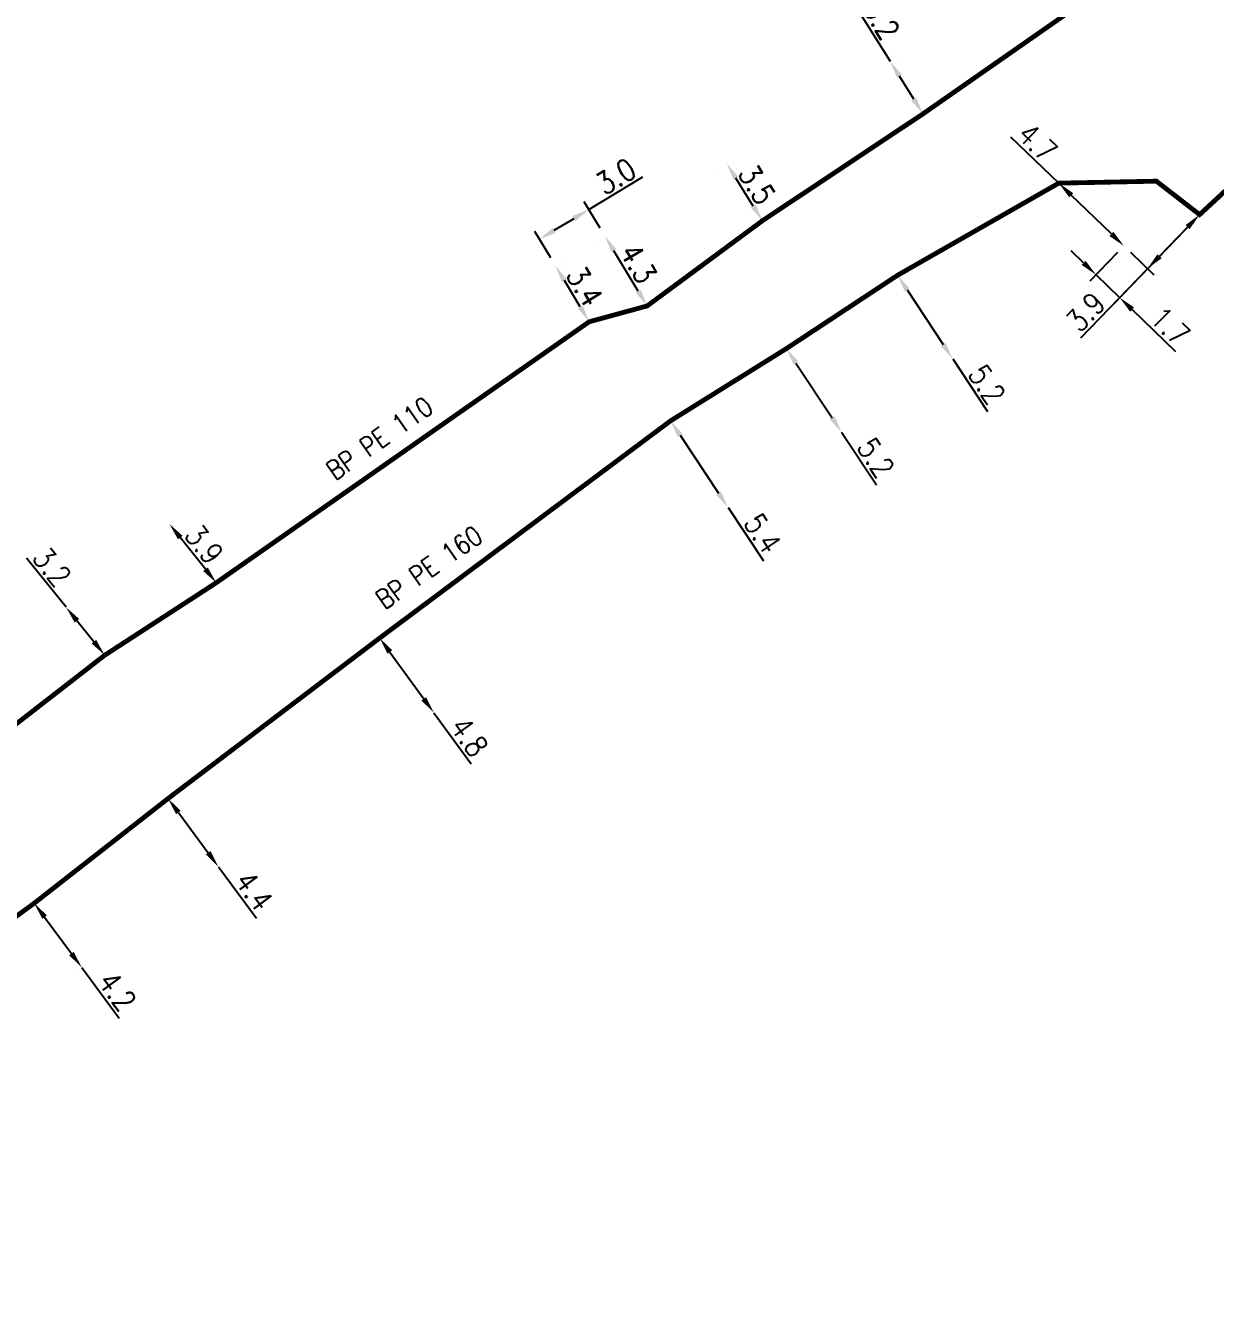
# Model space of a CAD drawing. Header units: millimetres. Extents: x 184998 to 186003, y 126995 to 128002.
# Drawn here: x 185747.8 to 185809.5, y 127831.2 to 127897.9 of the extents above; entities that cross this region are included whole.
import ezdxf
from ezdxf.enums import TextEntityAlignment as Align

# ---------------------------------------------------------------- set-up
doc = ezdxf.new("R2010")
doc.units = ezdxf.units.MM
doc.header["$PDMODE"] = 34
doc.linetypes.add('L_25_PE', pattern=[2000, 1000, 1000])
doc.layers.get('DEFPOINTS').update_dxf_attribs({"linetype": 'CONTINUOUS'})
doc.layers.add('L_150', color=1, linetype='CONTINUOUS')
doc.styles.get("Standard").update_dxf_attribs({"font": 'romans.shx', "width": 0.85})
doc.dimstyles.get("Standard").update_dxf_attribs({"dimtxt": 1.5, "dimasz": 1.2, "dimexe": 0.625, "dimexo": 0.625, "dimgap": 0.25, "dimtad": 1, "dimdec": 1, "dimzin": 0, "dimdsep": 46, "dimtxsty": 'Standard', "dimcen": -0.5, "dimadec": 0, "dimazin": 0, "dimtfac": 1, "dimtdec": 1, "dimtmove": 0, "dimatfit": 3, "dimfxl": 0, "dimtolj": 1, "dimtzin": 0, "dimarcsym": 0})

# ---------------------------------------------------------------- blocks, each defined once
blk = doc.blocks.new('*D396')
at = {"layer": 'DEFPOINTS', "color": 0, "linetype": 'Continuous', "transparency": 16777216}
for p in [(185792.664, 127896.054), (185792.664, 127896.054), (185794.358, 127893.338)]:
    blk.add_point(p, dxfattribs=at)
at = {"layer": 'L_150', "color": 0, "linetype": 'Continuous', "lineweight": -2, "transparency": 16777216}
for p, q in [((185792.664, 127896.054), (185790.93, 127898.836)), ((185793.062, 127896.302), (185793.062, 127896.302)), ((185793.881, 127894.102), (185793.141, 127895.29)), ((185794.755, 127893.586), (185794.755, 127893.586))]:
    blk.add_line(p, q, dxfattribs=at)
at = {"layer": 'L_150', "color": 0, "linetype": 'Continuous', "transparency": 16777216}
for points in [[(185793.268, 127895.369), (185793.013, 127895.211), (185792.664, 127896.054)], [(185794.009, 127894.181), (185793.754, 127894.023), (185794.358, 127893.338)]]:
    blk.add_solid(points, dxfattribs=at)
at = {"layer": 'L_150', "color": 0, "linetype": 'Continuous', "transparency": 16777216, "insert": (185792.195, 127898.223), "char_height": 1.125, "attachment_point": 5, "rotation": 301.94829}
blk.add_mtext('\\A1;3.2', dxfattribs=at)
blk = doc.blocks.new('*D397')
at = {"layer": 'DEFPOINTS', "color": 0, "linetype": 'Continuous', "transparency": 16777216}
for p in [(185784.171, 127890.757), (185784.171, 127890.757), (185786.023, 127887.787)]:
    blk.add_point(p, dxfattribs=at)
at = {"layer": 'L_150', "color": 0, "linetype": 'Continuous', "lineweight": -2, "transparency": 16777216}
for p, q in [((185783.773, 127890.509), (185783.773, 127890.509)), ((185785.546, 127888.551), (185784.647, 127889.993))]:
    blk.add_line(p, q, dxfattribs=at)
at = {"layer": 'L_150', "color": 0, "linetype": 'Continuous', "transparency": 16777216}
for points in [[(185784.774, 127890.072), (185784.52, 127889.914), (185784.171, 127890.757)], [(185785.674, 127888.63), (185785.419, 127888.471), (185786.023, 127887.787)]]:
    blk.add_solid(points, dxfattribs=at)
at = {"layer": 'L_150', "color": 0, "linetype": 'Continuous', "transparency": 16777216, "insert": (185785.733, 127889.669), "char_height": 1.125, "attachment_point": 5, "rotation": 301.94829}
blk.add_mtext('\\A1;3.5', dxfattribs=at)
blk = doc.blocks.new('*D398')
at = {"layer": 'DEFPOINTS', "color": 0, "linetype": 'Continuous', "transparency": 16777216}
for p in [(185777.842, 127887), (185777.842, 127887), (185780.037, 127883.36)]:
    blk.add_point(p, dxfattribs=at)
at = {"layer": 'L_150', "color": 0, "linetype": 'Continuous', "lineweight": -2, "transparency": 16777216}
for p, q in [((185777.441, 127886.758), (185777.441, 127886.758)), ((185779.572, 127884.131), (185778.307, 127886.229)), ((185779.636, 127883.118), (185779.636, 127883.118))]:
    blk.add_line(p, q, dxfattribs=at)
at = {"layer": 'L_150', "color": 0, "linetype": 'Continuous', "transparency": 16777216}
for points in [[(185778.436, 127886.307), (185778.179, 127886.152), (185777.842, 127887)], [(185779.701, 127884.209), (185779.444, 127884.054), (185780.037, 127883.36)]]:
    blk.add_solid(points, dxfattribs=at)
at = {"layer": 'L_150', "color": 0, "linetype": 'Continuous', "transparency": 16777216, "insert": (185779.582, 127885.568), "char_height": 1.125, "attachment_point": 5, "rotation": 301.09024}
blk.add_mtext('\\A1;4.3', dxfattribs=at)
blk = doc.blocks.new('*D399')
at = {"layer": 'DEFPOINTS', "color": 0, "linetype": 'Continuous', "transparency": 16777216}
for p in [(185777.014, 127888.374), (185777.842, 127887), (185775.273, 127885.451)]:
    blk.add_point(p, dxfattribs=at)
at = {"layer": 'L_150', "color": 0, "linetype": 'Continuous', "lineweight": -2, "transparency": 16777216}
for p, q in [((185777.014, 127888.374), (185779.821, 127890.067)), ((185777.6, 127887.401), (185776.772, 127888.776)), ((185775.215, 127887.29), (185776.243, 127887.909)), ((185775.031, 127885.852), (185774.203, 127887.226))]:
    blk.add_line(p, q, dxfattribs=at)
at = {"layer": 'L_150', "color": 0, "linetype": 'Continuous', "transparency": 16777216}
for points in [[(185776.166, 127888.038), (185776.321, 127887.781), (185777.014, 127888.374)], [(185775.138, 127887.418), (185775.293, 127887.161), (185774.445, 127886.825)]]:
    blk.add_solid(points, dxfattribs=at)
at = {"layer": 'L_150', "color": 0, "linetype": 'Continuous', "transparency": 16777216, "insert": (185778.416, 127890.095), "char_height": 1.125, "attachment_point": 5, "rotation": 31.09024}
blk.add_mtext('\\A1;3.0', dxfattribs=at)
blk = doc.blocks.new('*D400')
at = {"layer": 'DEFPOINTS', "color": 0, "linetype": 'Continuous', "transparency": 16777216}
for p in [(185775.273, 127885.451), (185775.273, 127885.451), (185777.029, 127882.539)]:
    blk.add_point(p, dxfattribs=at)
at = {"layer": 'L_150', "color": 0, "linetype": 'Continuous', "lineweight": -2, "transparency": 16777216}
for p, q in [((185775.675, 127885.693), (185775.675, 127885.693)), ((185776.564, 127883.31), (185775.738, 127884.68)), ((185777.43, 127882.781), (185777.43, 127882.781))]:
    blk.add_line(p, q, dxfattribs=at)
at = {"layer": 'L_150', "color": 0, "linetype": 'Continuous', "transparency": 16777216}
for points in [[(185775.867, 127884.758), (185775.61, 127884.603), (185775.273, 127885.451)], [(185776.693, 127883.387), (185776.436, 127883.232), (185777.029, 127882.539)]]:
    blk.add_solid(points, dxfattribs=at)
at = {"layer": 'L_150', "color": 0, "linetype": 'Continuous', "transparency": 16777216, "insert": (185776.793, 127884.382), "char_height": 1.125, "attachment_point": 5, "rotation": 301.09024}
blk.add_mtext('\\A1;3.4', dxfattribs=at)
blk = doc.blocks.new('*D401')
at = {"layer": 'DEFPOINTS', "color": 0, "linetype": 'Continuous', "transparency": 16777216}
for p in [(185755.237, 127872.032), (185755.237, 127872.032), (185757.665, 127868.98)]:
    blk.add_point(p, dxfattribs=at)
at = {"layer": 'L_150', "color": 0, "linetype": 'Continuous', "lineweight": -2, "transparency": 16777216}
blk.add_line((185757.105, 127869.684), (185755.798, 127871.328), dxfattribs=at)
at = {"layer": 'L_150', "color": 0, "linetype": 'Continuous', "transparency": 16777216}
for points in [[(185755.915, 127871.421), (185755.68, 127871.234), (185755.237, 127872.032)], [(185757.223, 127869.778), (185756.988, 127869.591), (185757.665, 127868.98)]]:
    blk.add_solid(points, dxfattribs=at)
at = {"layer": 'L_150', "color": 0, "linetype": 'Continuous', "transparency": 16777216, "insert": (185757.038, 127870.973), "char_height": 1.125, "attachment_point": 5, "rotation": 308.50275}
blk.add_mtext('\\A1;3.9', dxfattribs=at)
blk = doc.blocks.new('*D402')
at = {"layer": 'DEFPOINTS', "color": 0, "linetype": 'Continuous', "transparency": 16777216}
for p in [(185749.867, 127867.708), (185749.867, 127867.708), (185751.879, 127865.219)]:
    blk.add_point(p, dxfattribs=at)
at = {"layer": 'L_150', "color": 0, "linetype": 'Continuous', "lineweight": -2, "transparency": 16777216}
for p, q in [((185749.867, 127867.708), (185747.806, 127870.258)), ((185751.313, 127865.919), (185750.433, 127867.008))]:
    blk.add_line(p, q, dxfattribs=at)
at = {"layer": 'L_150', "color": 0, "linetype": 'Continuous', "transparency": 16777216}
for points in [[(185750.549, 127867.102), (185750.316, 127866.914), (185749.867, 127867.708)], [(185751.43, 127866.014), (185751.196, 127865.825), (185751.879, 127865.219)]]:
    blk.add_solid(points, dxfattribs=at)
at = {"layer": 'L_150', "color": 0, "linetype": 'Continuous', "transparency": 16777216, "insert": (185749.137, 127869.804), "char_height": 1.125, "attachment_point": 5, "rotation": 308.95153}
blk.add_mtext('\\A1;3.2', dxfattribs=at)
blk = doc.blocks.new('*D403')
at = {"layer": 'DEFPOINTS', "color": 0, "linetype": 'Continuous', "transparency": 16777216}
for p in [(185801.407, 127889.739), (185804.791, 127886.476), (185804.791, 127886.476)]:
    blk.add_point(p, dxfattribs=at)
at = {"layer": 'L_150', "color": 0, "linetype": 'Continuous', "lineweight": -2, "transparency": 16777216}
for p, q in [((185801.407, 127889.739), (185798.922, 127892.135)), ((185804.143, 127887.101), (185802.055, 127889.114))]:
    blk.add_line(p, q, dxfattribs=at)
at = {"layer": 'L_150', "color": 0, "linetype": 'Continuous', "transparency": 16777216}
for points in [[(185802.159, 127889.222), (185801.951, 127889.006), (185801.407, 127889.739)], [(185804.247, 127887.209), (185804.039, 127886.993), (185804.791, 127886.476)]]:
    blk.add_solid(points, dxfattribs=at)
at = {"layer": 'L_150', "color": 0, "linetype": 'Continuous', "transparency": 16777216, "insert": (185800.299, 127891.849), "char_height": 1.125, "attachment_point": 5, "rotation": 316.04144}
blk.add_mtext('\\A1;4.7', dxfattribs=at)
blk = doc.blocks.new('*D404')
at = {"layer": 'DEFPOINTS', "color": 0, "linetype": 'Continuous', "transparency": 16777216}
for p in [(185808.721, 127888.104), (185804.791, 127886.476), (185803.345, 127884.977)]:
    blk.add_point(p, dxfattribs=at)
at = {"layer": 'L_150', "color": 0, "linetype": 'Continuous', "lineweight": -2, "transparency": 16777216}
for p, q in [((185808.396, 127887.766), (185804.243, 127883.459)), ((185802.697, 127885.601), (185802.049, 127886.226)), ((185804.465, 127886.139), (185803.019, 127884.639)), ((185803.345, 127884.977), (185804.568, 127883.797)), ((185805.216, 127883.172), (185807.478, 127880.991))]:
    blk.add_line(p, q, dxfattribs=at)
at = {"layer": 'L_150', "color": 0, "linetype": 'Continuous', "transparency": 16777216}
for points in [[(185802.801, 127885.709), (185802.593, 127885.493), (185803.345, 127884.977)], [(185805.32, 127883.28), (185805.112, 127883.064), (185804.568, 127883.797)]]:
    blk.add_solid(points, dxfattribs=at)
at = {"layer": 'L_150', "color": 0, "linetype": 'Continuous', "transparency": 16777216, "insert": (185807.191, 127882.309), "char_height": 1.125, "attachment_point": 5, "rotation": 316.04144}
blk.add_mtext('\\A1;1.7', dxfattribs=at)
blk = doc.blocks.new('*D405')
at = {"layer": 'DEFPOINTS', "color": 0, "linetype": 'Continuous', "transparency": 16777216}
for p in [(185808.721, 127888.104), (185804.791, 127886.476), (185806.014, 127885.296)]:
    blk.add_point(p, dxfattribs=at)
at = {"layer": 'L_150', "color": 0, "linetype": 'Continuous', "lineweight": -2, "transparency": 16777216}
for p, q in [((185808.097, 127887.456), (185806.639, 127885.944)), ((185805.128, 127886.151), (185806.352, 127884.971)), ((185806.014, 127885.296), (185802.536, 127881.689))]:
    blk.add_line(p, q, dxfattribs=at)
at = {"layer": 'L_150', "color": 0, "linetype": 'Continuous', "transparency": 16777216}
for points in [[(185807.989, 127887.56), (185808.205, 127887.352), (185808.721, 127888.104)], [(185806.531, 127886.048), (185806.747, 127885.84), (185806.014, 127885.296)]]:
    blk.add_solid(points, dxfattribs=at)
at = {"layer": 'L_150', "color": 0, "linetype": 'Continuous', "transparency": 16777216, "insert": (185802.805, 127883.049), "char_height": 1.125, "attachment_point": 5, "rotation": 46.04144}
blk.add_mtext('\\A1;3.9', dxfattribs=at)
blk = doc.blocks.new('*D406')
at = {"layer": 'DEFPOINTS', "color": 0, "linetype": 'Continuous', "transparency": 16777216}
for p in [(185793.037, 127884.953), (185795.9, 127880.612), (185795.9, 127880.612)]:
    blk.add_point(p, dxfattribs=at)
at = {"layer": 'L_150', "color": 0, "linetype": 'Continuous', "lineweight": -2, "transparency": 16777216}
for p, q in [((185793.532, 127884.202), (185795.404, 127881.364)), ((185795.9, 127880.612), (185797.705, 127877.875))]:
    blk.add_line(p, q, dxfattribs=at)
at = {"layer": 'L_150', "color": 0, "linetype": 'Continuous', "transparency": 16777216}
for points in [[(185793.657, 127884.284), (185793.407, 127884.119), (185793.037, 127884.953)], [(185795.529, 127881.446), (185795.279, 127881.281), (185795.9, 127880.612)]]:
    blk.add_solid(points, dxfattribs=at)
at = {"layer": 'L_150', "color": 0, "linetype": 'Continuous', "transparency": 16777216, "insert": (185797.676, 127879.281), "char_height": 1.125, "attachment_point": 5, "rotation": 303.40613}
blk.add_mtext('\\A1;5.2', dxfattribs=at)
blk = doc.blocks.new('*D407')
at = {"layer": 'DEFPOINTS', "color": 0, "linetype": 'Continuous', "transparency": 16777216}
for p in [(185787.267, 127881.145), (185790.132, 127876.805), (185790.132, 127876.805)]:
    blk.add_point(p, dxfattribs=at)
at = {"layer": 'L_150', "color": 0, "linetype": 'Continuous', "lineweight": -2, "transparency": 16777216}
for p, q in [((185787.763, 127880.394), (185789.636, 127877.556)), ((185790.132, 127876.805), (185791.938, 127874.069))]:
    blk.add_line(p, q, dxfattribs=at)
at = {"layer": 'L_150', "color": 0, "linetype": 'Continuous', "transparency": 16777216}
for points in [[(185787.888, 127880.476), (185787.638, 127880.311), (185787.267, 127881.145)], [(185789.761, 127877.639), (185789.511, 127877.474), (185790.132, 127876.805)]]:
    blk.add_solid(points, dxfattribs=at)
at = {"layer": 'L_150', "color": 0, "linetype": 'Continuous', "transparency": 16777216, "insert": (185791.909, 127875.475), "char_height": 1.125, "attachment_point": 5, "rotation": 303.42748}
blk.add_mtext('\\A1;5.2', dxfattribs=at)
blk = doc.blocks.new('*D408')
at = {"layer": 'DEFPOINTS', "color": 0, "linetype": 'Continuous', "transparency": 16777216}
for p in [(185781.251, 127877.391), (185784.238, 127872.892), (185784.238, 127872.892)]:
    blk.add_point(p, dxfattribs=at)
at = {"layer": 'L_150', "color": 0, "linetype": 'Continuous', "lineweight": -2, "transparency": 16777216}
for p, q in [((185781.749, 127876.641), (185783.74, 127873.642)), ((185784.238, 127872.892), (185786.077, 127870.123))]:
    blk.add_line(p, q, dxfattribs=at)
at = {"layer": 'L_150', "color": 0, "linetype": 'Continuous', "transparency": 16777216}
for points in [[(185781.874, 127876.724), (185781.624, 127876.558), (185781.251, 127877.391)], [(185783.865, 127873.725), (185783.615, 127873.559), (185784.238, 127872.892)]]:
    blk.add_solid(points, dxfattribs=at)
at = {"layer": 'L_150', "color": 0, "linetype": 'Continuous', "transparency": 16777216, "insert": (185786.031, 127871.547), "char_height": 1.125, "attachment_point": 5, "rotation": 303.58224}
blk.add_mtext('\\A1;5.4', dxfattribs=at)
blk = doc.blocks.new('*D409')
at = {"layer": 'DEFPOINTS', "color": 0, "linetype": 'Continuous', "transparency": 16777216}
for p in [(185766.15, 127866.108), (185768.969, 127862.223), (185768.969, 127862.223)]:
    blk.add_point(p, dxfattribs=at)
at = {"layer": 'L_150', "color": 0, "linetype": 'Continuous', "lineweight": -2, "transparency": 16777216}
for p, q in [((185766.679, 127865.38), (185768.441, 127862.952)), ((185768.969, 127862.223), (185770.894, 127859.57))]:
    blk.add_line(p, q, dxfattribs=at)
at = {"layer": 'L_150', "color": 0, "linetype": 'Continuous', "transparency": 16777216}
for points in [[(185766.8, 127865.468), (185766.557, 127865.292), (185766.15, 127866.108)], [(185768.562, 127863.04), (185768.319, 127862.864), (185768.969, 127862.223)]]:
    blk.add_solid(points, dxfattribs=at)
at = {"layer": 'L_150', "color": 0, "linetype": 'Continuous', "transparency": 16777216, "insert": (185770.803, 127860.973), "char_height": 1.125, "attachment_point": 5, "rotation": 305.96366}
blk.add_mtext('\\A1;4.8', dxfattribs=at)
blk = doc.blocks.new('*D410')
at = {"layer": 'DEFPOINTS', "color": 0, "linetype": 'Continuous', "transparency": 16777216}
for p in [(185755.164, 127857.772), (185757.777, 127854.231), (185757.777, 127854.231)]:
    blk.add_point(p, dxfattribs=at)
at = {"layer": 'L_150', "color": 0, "linetype": 'Continuous', "lineweight": -2, "transparency": 16777216}
for p, q in [((185755.699, 127857.048), (185757.242, 127854.956)), ((185757.777, 127854.231), (185759.75, 127851.557))]:
    blk.add_line(p, q, dxfattribs=at)
at = {"layer": 'L_150', "color": 0, "linetype": 'Continuous', "transparency": 16777216}
for points in [[(185755.819, 127857.137), (185755.578, 127856.959), (185755.164, 127857.772)], [(185757.363, 127855.045), (185757.122, 127854.867), (185757.777, 127854.231)]]:
    blk.add_solid(points, dxfattribs=at)
at = {"layer": 'L_150', "color": 0, "linetype": 'Continuous', "transparency": 16777216, "insert": (185759.634, 127852.977), "char_height": 1.125, "attachment_point": 5, "rotation": 306.42116}
blk.add_mtext('\\A1;4.4', dxfattribs=at)
blk = doc.blocks.new('*D412')
at = {"layer": 'DEFPOINTS', "color": 0, "linetype": 'Continuous', "transparency": 16777216}
for p in [(185748.217, 127852.336), (185750.681, 127848.996), (185750.681, 127848.996)]:
    blk.add_point(p, dxfattribs=at)
at = {"layer": 'L_150', "color": 0, "linetype": 'Continuous', "lineweight": -2, "transparency": 16777216}
for p, q in [((185747.84, 127852.057), (185747.84, 127852.057)), ((185748.752, 127851.611), (185750.147, 127849.72)), ((185750.681, 127848.996), (185752.628, 127846.358)), ((185750.304, 127848.718), (185750.304, 127848.718))]:
    blk.add_line(p, q, dxfattribs=at)
at = {"layer": 'L_150', "color": 0, "linetype": 'Continuous', "transparency": 16777216}
for points in [[(185748.872, 127851.7), (185748.631, 127851.522), (185748.217, 127852.336)], [(185750.267, 127849.809), (185750.026, 127849.631), (185750.681, 127848.996)]]:
    blk.add_solid(points, dxfattribs=at)
at = {"layer": 'L_150', "color": 0, "linetype": 'Continuous', "transparency": 16777216, "insert": (185752.525, 127847.76), "char_height": 1.125, "attachment_point": 5, "rotation": 306.42116}
blk.add_mtext('\\A1;4.2', dxfattribs=at)

msp = doc.modelspace()

# ---------------------------------------------------------------- linework, layer by layer
at = {"layer": 'L_150', "linetype": 'L_25_PE', "const_width": 0.25}
msp.add_lwpolyline([(185949.648, 128000), (185944.59, 127996.103), (185930.344, 127984.759), (185919.587, 127976.437), (185910.522, 127969.358), (185877.647, 127943.63), (185866.513, 127935.082), (185852.815, 127924.495), (185832.19, 127909.977), (185819.193, 127897.799), (185808.721, 127888.104), (185806.478, 127889.842), (185801.407, 127889.739), (185793.037, 127884.953), (185787.267, 127881.145), (185781.251, 127877.391), (185766.15, 127866.108), (185755.164, 127857.772), (185748.217, 127852.336), (185719.528, 127831.312)], dxfattribs=at)
at = {"layer": 'L_150', "linetype": 'L_25_PE', "ltscale": 0.5, "const_width": 0.25}
msp.add_lwpolyline([(185938.084, 128000), (185937.995, 127999.93), (185918.135, 127984.354), (185900.062, 127970.645), (185900.062, 127970.645), (185882.166, 127956.774), (185856.1, 127935.532), (185852.744, 127932.113), (185831.634, 127917.159), (185819.755, 127909.636), (185814.314, 127906.348), (185805.36, 127901.014), (185794.358, 127893.338), (185786.023, 127887.787), (185780.037, 127883.36), (185777.029, 127882.539), (185757.665, 127868.98), (185751.879, 127865.219), (185740.368, 127856.276)], dxfattribs=at)

# ---------------------------------------------------------------- texts
at = {"layer": 'L_150', "linetype": 'L_25_PE', "width": 0.85}
for s, p in [('BP PE 110', (185766.147, 127876.485)), ('BP PE 160', (185768.718, 127869.78))]:
    msp.add_text(s, height=1, rotation=35.00168, dxfattribs=at).set_placement(p, align=Align.MIDDLE)

# ---------------------------------------------------------------- dimensions: what is measured, and where the dimension line sits
at = {"layer": 'L_150', "linetype": 'Continuous'}
for base, p1, p2, angle, picture, middle in [((185792.664, 127896.054), (185794.358, 127893.338), (185792.664, 127896.054), 301.94829, '*D396', (185791.559, 127897.826)), ((185804.791, 127886.476), (185801.407, 127889.739), (185804.791, 127886.476), 136.04144, '*D403', (185799.778, 127891.31)), ((185777.014, 127888.374), (185775.273, 127885.451), (185777.842, 127887), 211.09024, '*D399', (185778.803, 127889.453)), ((185784.171, 127890.757), (185786.023, 127887.787), (185784.171, 127890.757), 301.94829, '*D397', (185785.097, 127889.272)), ((185806.014, 127885.296), (185808.721, 127888.104), (185804.791, 127886.476), 46.04144, '*D405', (185803.345, 127882.528)), ((185803.345, 127884.977), (185808.721, 127888.104), (185804.791, 127886.476), 316.04144, '*D404', (185806.671, 127881.769)), ((185777.8424, 127887), (185780.037, 127883.3605), (185777.8424, 127887), 301.09024, '*D398', (185778.9397, 127885.1802)), ((185775.273, 127885.451), (185777.029, 127882.539), (185775.273, 127885.451), 301.09024, '*D400', (185776.151, 127883.995)), ((185795.9, 127880.612), (185793.037, 127884.953), (185795.9, 127880.612), 123.40613, '*D406', (185797.05, 127878.868)), ((185790.132, 127876.805), (185787.267, 127881.145), (185790.132, 127876.805), 123.42748, '*D407', (185791.283, 127875.061)), ((185784.238, 127872.892), (185781.251, 127877.391), (185784.238, 127872.892), 123.58224, '*D408', (185785.406, 127871.133)), ((185755.237, 127872.032), (185757.665, 127868.98), (185755.237, 127872.032), 308.50275, '*D401', (185756.451, 127870.506)), ((185749.867, 127867.708), (185751.879, 127865.219), (185749.867, 127867.708), 308.95153, '*D402', (185748.553, 127869.333)), ((185768.969, 127862.223), (185766.15, 127866.108), (185768.969, 127862.223), 125.96366, '*D409', (185770.196, 127860.532)), ((185757.777, 127854.231), (185755.164, 127857.772), (185757.777, 127854.231), 126.42116, '*D410', (185759.031, 127852.532)), ((185750.681, 127848.996), (185748.217, 127852.336), (185750.681, 127848.996), 126.42116, '*D412', (185751.922, 127847.315))]:
    dim = msp.add_linear_dim(base=base, p1=p1, p2=p2, angle=angle, dimstyle='Standard', override={"dimscale": 0.75}, dxfattribs=at)
    dim.commit()
    dim.dimension.update_dxf_attribs({"geometry": picture, "text_midpoint": middle, "dimtype": 160})

doc.saveas('drawing.dxf')
